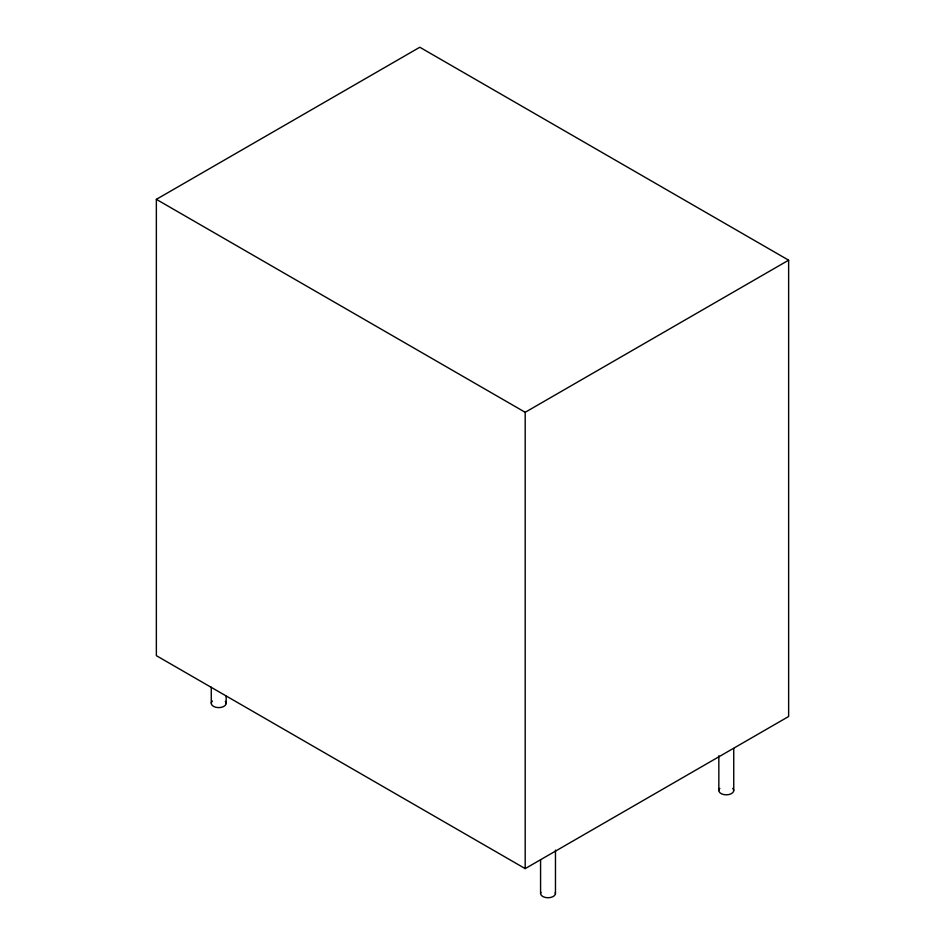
<?xml version="1.0" encoding="UTF-8"?>
<svg xmlns="http://www.w3.org/2000/svg" width="945" height="945" viewBox="0 0 945 945"><rect width="100%" height="100%" fill="white"/><g stroke="black" fill="none" stroke-linecap="round" stroke-linejoin="round"><path stroke-width="1.42" d="M156.362 199.348L419.804 47.25L788.638 260.194L788.638 716.499L525.196 868.609L156.362 655.665L156.362 199.348L525.196 412.292L788.638 260.194M733.745 748.523L733.745 790.528M718.838 755.764L718.838 790.528M555.471 850.11L555.471 893.568M540.575 860.009L540.575 893.332M525.196 412.292L525.196 868.609M226.15 696.276L226.15 703.517M211.267 687.192L211.267 703.127M555.27 892.458A7.454 4.3 0 0 1 547.816 897.75A7.454 4.3 0 0 1 540.883 892.222M732.741 788.378A7.454 4.3 0 0 1 726.292 794.828A7.454 4.3 0 0 1 719.842 788.378M225.323 701.344A7.454 4.3 0 0 1 218.366 707.616A7.454 4.3 0 0 1 212.436 701.001"/></g></svg>
